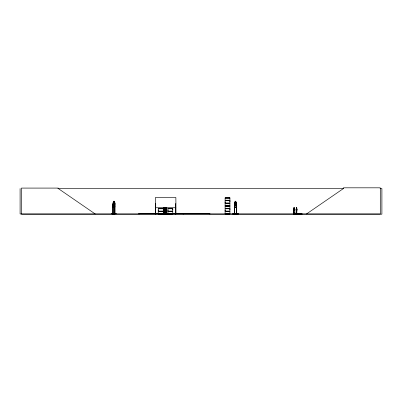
<?xml version="1.0" encoding="UTF-8"?>
<svg xmlns="http://www.w3.org/2000/svg" width="402" height="402" viewBox="0 0 402 402"><rect width="100%" height="100%" fill="white"/><g stroke="black" fill="none" stroke-linecap="round" stroke-linejoin="round"><path stroke-width="0.6" d="M163.041 211.12L158.247 211.12L158.252 209.944M167.961 211.12L167.961 208.764L172.754 208.764L172.749 211.12L167.961 211.12L167.966 209.944M172.749 209.944L172.749 208.764M225.12 211.12L225.12 208.764L229.914 208.764L229.909 211.12L225.12 211.12L225.125 209.944M225.12 203.06L225.12 200.709L229.914 200.709L229.909 203.06L225.12 203.06L225.125 201.884M229.909 209.944L229.909 208.764M229.909 201.884L229.909 200.709M294.329 213.578L294.475 210.286A0.854 0.492 -90 0 0 294.375 208.945L294.299 207.809M296.751 207.909L296.761 208.945A0.854 0.492 -90 0 1 296.907 210.286L296.761 213.578L296.269 213.578M165.212 212.718L165.162 211.507L165.021 213.934L164.981 213.593M294.375 213.578L293.837 213.578L293.736 210.286A0.854 0.492 -90 0 1 293.837 208.945L293.892 207.909M293.691 213.065L294.073 213.125M293.812 213.085L294.083 213.166L293.646 213.196M296.033 213.015L296.49 213.236L296.209 210.286A0.854 0.492 -90 0 1 296.314 208.945L296.319 207.909M296.309 213.085L296.093 213.236L296.47 213.125M296.515 213.166L296.078 213.196L296.168 210.286A0.854 0.492 -90 0 1 296.269 208.945L296.314 208.02M164.795 213.593L164.865 213.964L165.101 211.507M158.217 213.944L158.247 211.593L163.041 211.593M164.719 213.939L165.071 211.507L164.619 213.934L164.619 207.422M114.691 207.548L114.907 206.332M114.706 207.588L114.967 202.95L114.701 202.507M236.336 207.588L236.607 206.332L236.371 207.588L234.532 207.588L234.296 202.955L234.572 202.507L235.095 202.507M111.228 213.774L116.53 213.774M164.498 213.934L165.041 211.507L165.815 213.934M164.468 213.934L165.036 211.507M293.847 207.909L294.194 207.608M293.892 213.115L293.601 213.015M293.968 213.135L293.671 213.09M296.179 213.206L296.425 213.085M232.798 213.934L238.23 213.934M232.803 213.774L238.225 213.774M167.343 213.774L158.252 213.799M167.338 213.934L158.212 213.879M165.373 208.789L164.941 210.045L163.162 210.045M159.534 213.934L170.729 213.964M161.544 213.939L161.529 213.593M155.328 213.758L155.378 197.498L175.87 197.498L175.975 213.939M293.872 207.809L294.249 207.648M296.299 207.809L296.771 207.809M113.218 202.507L113.228 207.548M293.284 213.954L293.344 213.407L294.661 213.407M295.832 213.763L302.224 213.959L293.545 213.954M293.937 213.854L294.028 213.407M295.972 213.954L295.777 213.407L296.349 213.407M296.455 213.954L296.515 213.407M164.699 207.774L164.066 208.784L158.247 208.764L158.247 211.12M113.686 202.548L113.359 202.97L113.359 205.321L113.686 206.332L114.294 206.332L114.62 205.321L114.314 201.246L113.63 201.246L113.65 202.548M225.11 205.809L229.919 205.93M225.12 213.864L225.125 211.593L229.914 211.593L229.914 213.864L225.11 213.959M306.495 213.964L343.398 188.568L343.398 187.819L380.297 187.819L380.297 213.964L20.1 213.964L20.1 188.568M57.828 188.568L343.589 188.568M380.016 188.568L381.9 188.568L381.9 214.181L21.396 214.181L21.396 188.086L58.3 188.086L58.3 188.568L95.199 213.964M225.115 197.869L229.919 197.869M225.125 198.106L229.909 198.106M225.085 200.397L229.949 200.397M225.085 200.543L229.949 200.543M113.65 201.286L114.294 201.286M235.09 201.286L235.838 201.286M113.665 202.507L113.183 202.507L112.997 202.975L112.992 213.964M114.279 202.507L114.736 202.507M235.833 202.507L236.366 202.507M113.193 202.548L114.726 202.548M234.552 202.548L236.351 202.548M114.932 202.95L114.922 213.964M234.296 202.955L234.316 213.964L234.291 213.593L234.657 213.593L234.657 213.964M225.085 203.226L229.949 203.226M225.085 203.372L229.949 203.372M114.615 203.724L114.907 203.724M155.378 203.724L155.725 203.724L155.685 213.964M175.87 203.724L175.523 203.724L175.563 213.964M234.316 203.724L234.632 203.724M225.125 205.744L229.909 205.744L229.909 203.538L225.12 203.538L225.12 205.804L229.919 205.809M225.125 206.161L229.909 206.161M112.977 206.337L113.213 207.588L114.741 207.588M113.193 207.548L114.726 207.548M234.552 207.548L236.351 207.548M155.378 207.744L175.87 207.744M293.837 208.02L293.882 208.945A0.854 0.492 -90 0 0 293.782 210.286L293.882 213.578M294.375 208.02L294.329 208.945A0.854 0.492 -90 0 1 294.435 210.286L294.475 210.286M296.761 208.02L296.807 208.945A0.854 0.492 -90 0 1 296.862 210.286L296.907 210.286M158.247 208.291L163.041 208.291M167.961 208.291L172.754 208.291M158.212 208.457L163.076 208.457M167.925 208.457L172.785 208.457M225.085 208.457L229.949 208.457M158.212 208.603L163.076 208.603M167.925 208.603L172.785 208.603M225.085 208.603L229.949 208.603M158.212 211.281L163.076 211.281M167.925 211.281L172.785 211.281M225.085 211.281L229.949 211.281M158.212 211.427L163.076 211.427M167.925 211.427L172.785 211.427M225.085 211.427L229.949 211.427M296.455 213.407L297.088 213.407L297.128 213.763M112.821 213.593L113.178 213.593M114.585 213.593L114.942 213.593M296.761 213.693L297.329 213.693M299.194 213.693L299.761 213.693M167.785 213.964L172.749 213.799M225.125 213.799L229.909 213.799M294.601 213.763L293.405 213.763L293.405 213.407M165.564 213.939L165.212 211.507L165.373 213.934L165.368 213.593M167.935 213.939L167.961 211.593L172.754 211.593L172.754 213.864L167.805 213.774M296.636 207.648L296.797 207.909M236.331 202.507L236.607 202.97L236.567 213.964L236.502 203.724M236.321 202.548L236.577 202.97M163.709 207.532L164.177 208.352L164.549 208.236M165.242 211.507L165.785 213.934M165.227 211.507L165.664 213.934M296.083 213.015L296.033 213.763M294.601 213.407L294.661 213.854M293.877 213.015L293.877 213.763M293.827 213.015L293.827 213.763M293.651 213.015L293.601 213.763M238.21 213.964L232.818 213.964M236.476 213.964L236.396 203.724L236.713 203.724L236.723 213.964L236.738 213.593L236.371 213.593L236.371 213.964M235.838 202.548L235.833 201.246L235.064 201.246L234.703 205.321L235.09 206.332L235.808 206.332L236.19 205.321L235.808 201.286M234.632 207.337L234.622 213.964M234.527 203.724L234.552 213.964M234.421 203.724L234.421 213.964M209.955 213.964L209.955 213.648L138.595 213.648L138.595 213.964M209.211 213.648L209.211 213.964M183.593 213.648L183.593 213.964M183.066 213.648L183.066 213.964M175.83 213.593L175.83 213.964M175.483 213.593L175.483 213.964M169.152 213.753L169.076 213.593M169.041 213.593L168.991 213.964L168.905 213.593M168.84 213.593L168.825 213.964M168.785 213.593L168.755 213.964M168.699 213.593L168.669 213.964M166.483 213.593L166.483 213.964M166.453 207.337L166.398 213.964L166.368 207.337M166.232 213.593L166.247 213.964M166.192 207.337L166.192 213.964M166.101 207.337L166.121 213.964M165.483 213.648L165.483 213.964M165.328 207.337L165.328 212.161M165.287 213.593L165.287 213.964M164.981 207.337L164.981 211.558M164.956 213.648L164.895 213.964M164.755 207.422L164.75 213.964M163.825 207.337L163.86 213.964M163.75 207.337L163.75 213.964M163.694 213.593L163.694 213.964M163.539 207.337L163.584 213.964M163.463 207.337L163.503 213.964M163.433 213.593L163.433 213.964M161.956 213.698L161.956 213.964M161.916 213.593L161.875 213.964M161.026 213.698L161.026 213.964M160.991 213.593L160.951 213.964L160.865 213.593M160.76 213.964L160.705 213.593L160.674 213.964M160.599 213.593L160.599 213.964M155.765 213.593L155.765 213.964M155.418 213.593L155.418 213.964M139.343 213.648L139.343 213.964M114.796 203.724L114.816 213.964M114.731 203.724L114.711 213.964M114.615 207.337L114.595 213.964M114.279 201.246L114.258 202.548M113.163 213.964L113.143 203.724L112.851 203.724L112.831 213.964M113.052 213.593L113.052 213.964M112.947 213.593L112.947 213.964M114.51 205.859L113.942 204.683L113.379 205.909L113.806 204.407L113.429 202.945L113.932 204.121L114.485 202.965L114.073 204.412L114.51 205.859M236.165 205.859L235.497 204.683L234.818 205.859L235.331 204.407L234.889 202.945L235.482 204.121L236.14 202.965L235.652 204.412L236.165 205.859M229.919 197.965L225.115 197.96L225.125 200.236L229.914 200.236L229.914 197.965M114.183 201.497L113.796 201.497L113.796 201.92L114.183 201.92L114.183 201.497M235.678 201.497L235.215 201.497L235.215 201.92L235.678 201.92L235.678 201.497M114.294 202.97L113.686 202.97L113.686 205.321L114.294 205.321L114.294 202.97M235.808 202.97L235.09 202.97L235.09 205.321L235.808 205.321L235.808 202.97M229.919 206.015L225.115 206.015L225.125 208.291L229.914 208.291L229.914 206.025M296.309 213.763L296.309 213.015L296.259 213.763"/></g></svg>
